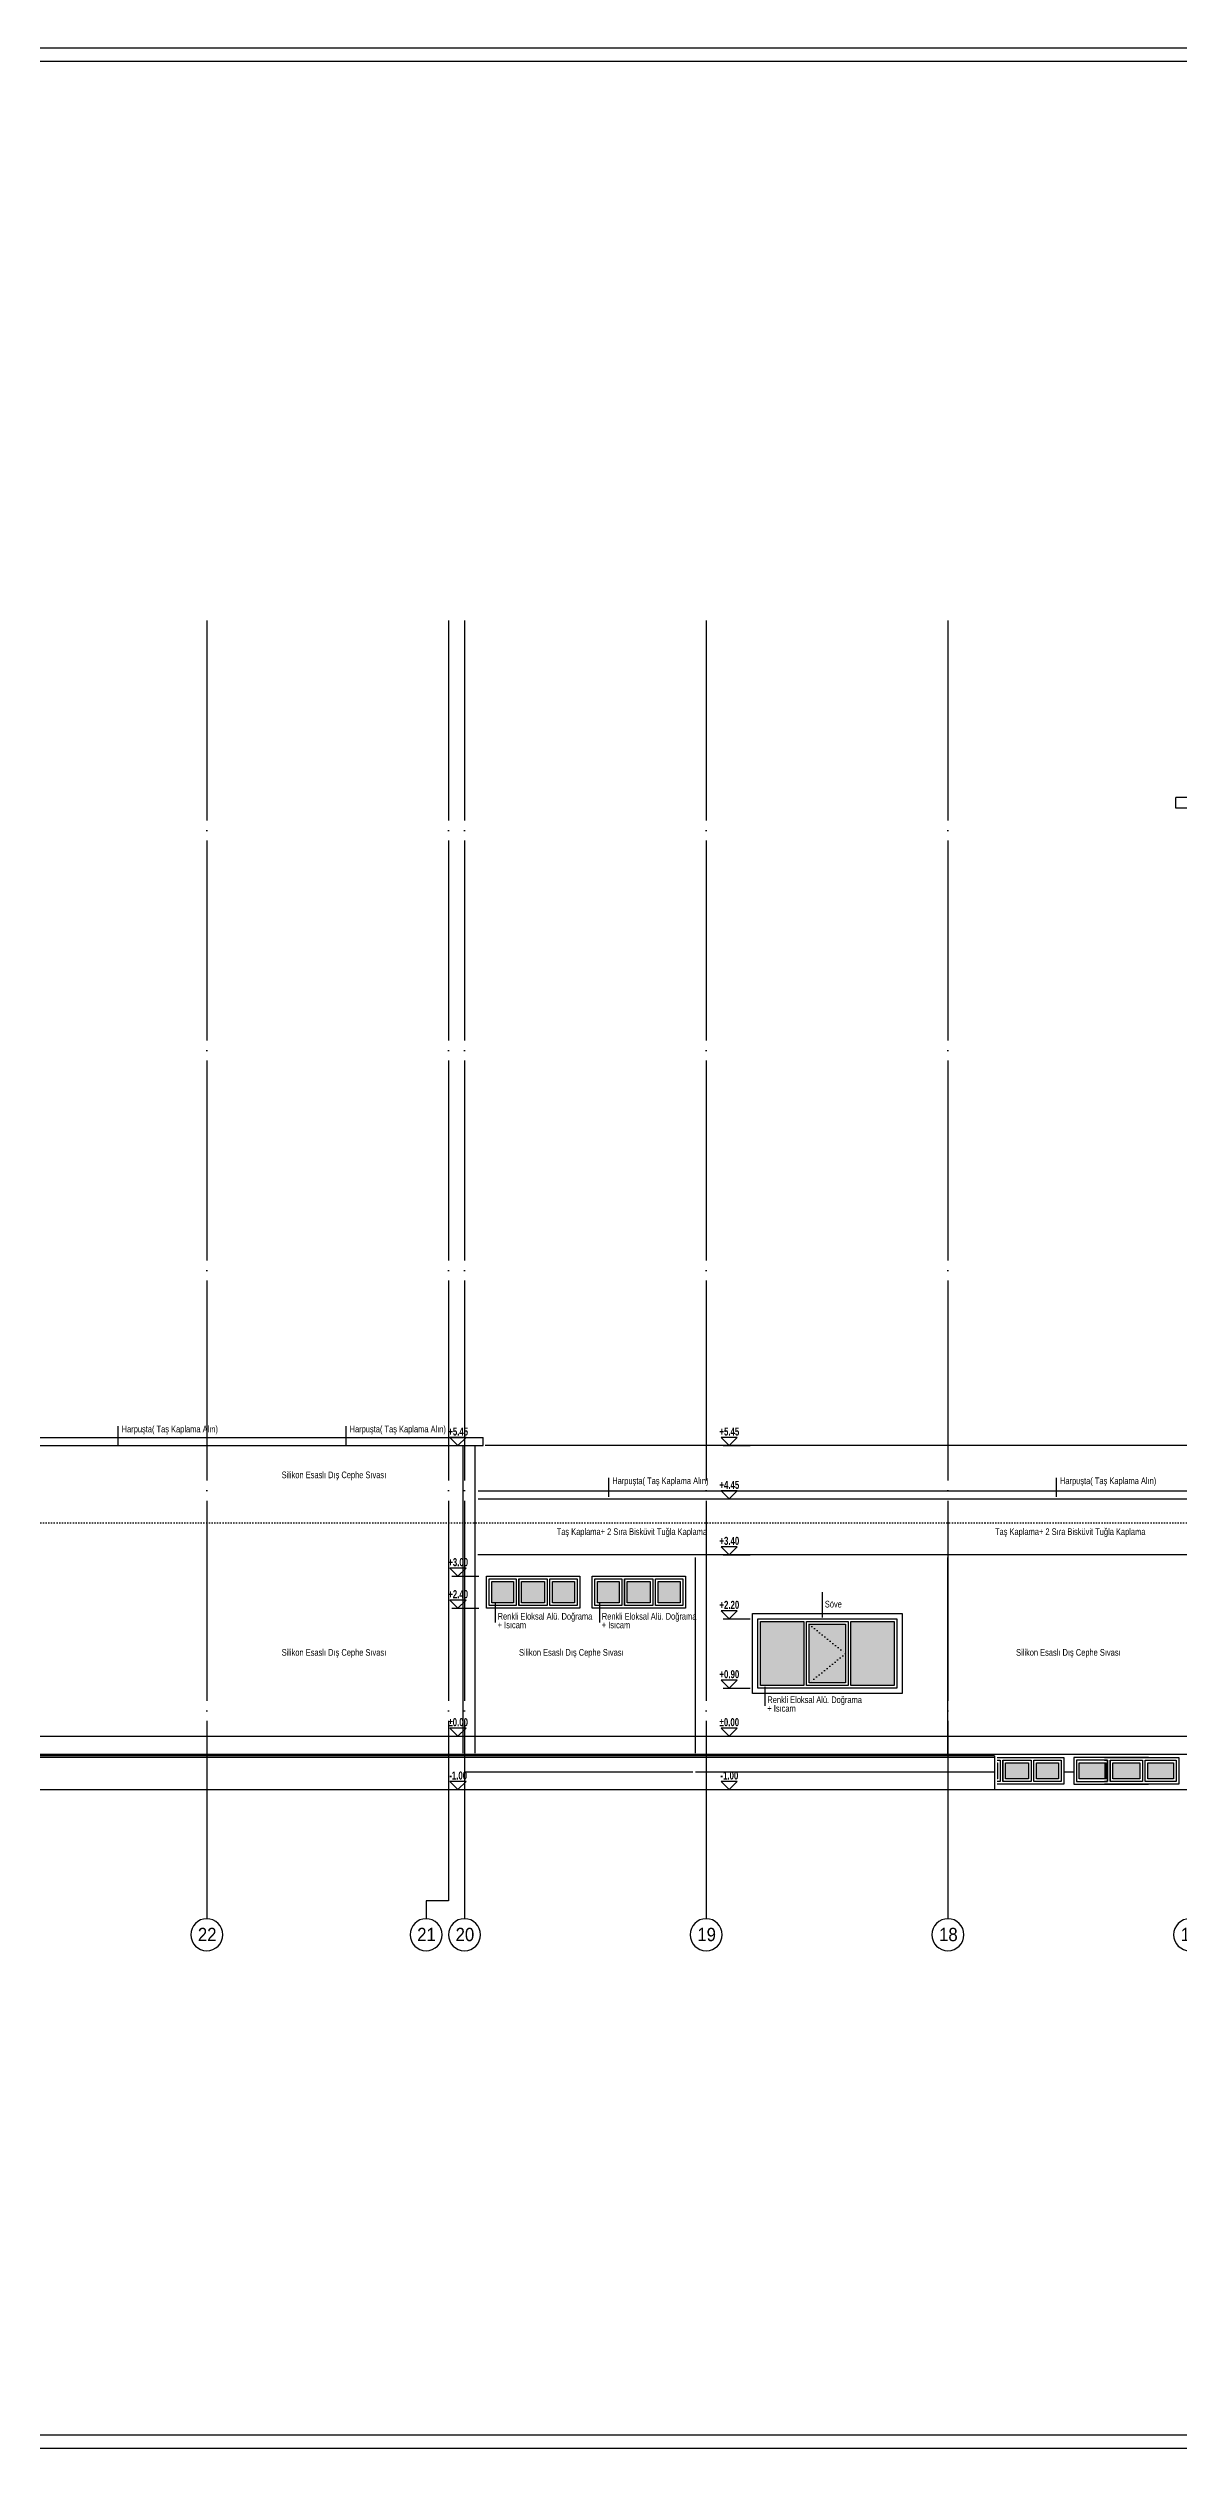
# Model space of a CAD drawing. Extents: x 460786 to 545292, y 30998 to 41694.
# Drawn here: x 522777 to 524897, y 37194 to 41694 of the extents above; entities that cross this region are included whole.
import ezdxf
from ezdxf.enums import TextEntityAlignment as Align

# ---------------------------------------------------------------- set-up
doc = ezdxf.new("R2010")
doc.units = 0
doc.header["$LTSCALE"] = 50
doc.header["$MEASUREMENT"] = 0
for name, pattern in [('DASHDOT', [5.5, 5, -0.25, 0, -0.25]), ('DASHED', [0.1, 0, -0.1]), ('DOT2', [0.125, 0, -0.125])]:
    doc.linetypes.add(name, pattern=pattern)
doc.layers.get('0').update_dxf_attribs({"linetype": 'CONTINUOUS'})
for name, color, linetype in [('A-Aks Balonu', 2, 'CONTINUOUS'), ('A-Aks Dikey', 12, 'DASHDOT'), ('A-Betonarme', 6, 'CONTINUOUS'), ('A-Cam', 160, 'CONTINUOUS'), ('A-Dash', 9, 'DASHED'), ('A-Duvar', 7, 'CONTINUOUS'), ('A-Gör 2', 40, 'CONTINUOUS'), ('A-Gör 3', 25, 'CONTINUOUS'), ('A-Gör 4', 75, 'CONTINUOUS'), ('A-Kot', 3, 'CONTINUOUS'), ('A-Lejant', 23, 'CONTINUOUS'), ('A-Solid', 254, 'CONTINUOUS'), ('A-Yazı 1', 200, 'CONTINUOUS'), ('A-Yazı 2', 205, 'CONTINUOUS')]:
    doc.layers.add(name, color=color, linetype=linetype)
doc.styles.add('blkan', font='arial.ttf', dxfattribs={"width": 0.9, "height": 12.5})
doc.styles.get("Standard").update_dxf_attribs({"font": 'arial.ttf', "width": 0.9})
doc.styles.add('YAZI', font='arialbd.ttf', dxfattribs={"width": 0.9, "height": 150})

# ---------------------------------------------------------------- blocks, each defined once
blk = doc.blocks.new('aks')
blk.add_circle((-0.8, 38.6), 60)
at = {"width": 0.9}
blk.add_attdef('AKSNO', text='', height=50, dxfattribs=at).set_placement((-0.8, 38.6), align=Align.MIDDLE_CENTER)
blk = doc.blocks.new('kot-k')
for p, q in [((9.4, 0), (-32.7, 0)), ((-12.6, 12.6), (12.6, 12.6)), ((0, 0), (-12.6, 12.6)), ((0, 0), (12.6, 12.6))]:
    blk.add_line(p, q)
at = {"style": 'YAZI', "width": 0.7}
blk.add_attdef('KOT', text='', height=12.5, dxfattribs=at).set_placement((0, 22), align=Align.MIDDLE_CENTER)

msp = doc.modelspace()

# ---------------------------------------------------------------- hatches: boundary and pattern name
at = {"layer": 'A-Solid'}
h = msp.add_hatch(color=256, dxfattribs=at)
h.dxf.hatch_style = 1
h.paths.add_polyline_path([(523608.72, 38778.33), (523649.56, 38778.33), (523649.56, 38818.33), (523608.72, 38818.33)])
h.paths.add_polyline_path([(523664.56, 38778.33), (523707.89, 38778.33), (523707.89, 38818.33), (523664.56, 38818.33)])
h.paths.add_polyline_path([(523722.89, 38778.33), (523763.72, 38778.33), (523763.72, 38818.33), (523722.89, 38818.33)])
h = msp.add_hatch(color=256, dxfattribs=at)
h.dxf.hatch_style = 1
h.paths.add_polyline_path([(523806.72, 38778.33), (523847.56, 38778.33), (523847.56, 38818.33), (523806.72, 38818.33)])
h.paths.add_polyline_path([(523862.56, 38778.33), (523905.89, 38778.33), (523905.89, 38818.33), (523862.56, 38818.33)])
h.paths.add_polyline_path([(523920.89, 38778.33), (523961.72, 38778.33), (523961.72, 38818.33), (523920.89, 38818.33)])
h = msp.add_hatch(color=256, dxfattribs=at)
h.dxf.hatch_style = 1
h.paths.add_polyline_path([(524193.56, 38743.33), (524112.72, 38743.33), (524112.72, 38623.33), (524193.56, 38623.33)])
h.paths.add_polyline_path([(524203.56, 38628.33), (524271.89, 38683.33), (524203.56, 38738.33)])
h.paths.add_polyline_path([(524203.56, 38738.33), (524271.89, 38683.33), (524271.89, 38738.33)], flags=17)
h.paths.add_polyline_path([(524271.89, 38628.33), (524271.89, 38683.33), (524203.56, 38628.33)], flags=17)
h.paths.add_polyline_path([(524281.89, 38623.33), (524362.72, 38623.33), (524362.72, 38743.33), (524281.89, 38743.33)])
h = msp.add_hatch(color=256, dxfattribs=at)
h.dxf.hatch_style = 1
h.paths.add_polyline_path([(525177.89, 38683.33), (525109.56, 38738.33), (525109.56, 38628.33)])
h.paths.add_polyline_path([(525177.89, 38683.33), (525109.56, 38628.33), (525177.89, 38628.33)], flags=17)
h.paths.add_polyline_path([(524271.89, 38683.33), (524203.56, 38738.33), (524203.56, 38628.33)])
h.paths.add_polyline_path([(524271.89, 38683.33), (524203.56, 38628.33), (524271.89, 38628.33)], flags=17)
h = msp.add_hatch(color=256, dxfattribs=at)
h.dxf.hatch_style = 1
h.paths.add_polyline_path([(524614.89, 38448.33), (524614.89, 38478.33), (524571.56, 38478.33), (524571.56, 38448.33)])
h.paths.add_polyline_path([(524670.72, 38448.33), (524670.72, 38478.33), (524629.89, 38478.33), (524629.89, 38448.33)])
h.paths.add_polyline_path([(524555.72, 38478.33), (524555.72, 38448.33), (524556.56, 38448.33), (524556.56, 38478.33)])
h = msp.add_hatch(color=256, dxfattribs=at)
h.dxf.hatch_style = 1
h.paths.add_polyline_path([(524823.56, 38448.33), (524823.56, 38478.33), (524772.89, 38478.33), (524772.89, 38448.33)])
h.paths.add_polyline_path([(524886.72, 38448.33), (524886.72, 38478.33), (524838.56, 38478.33), (524838.56, 38448.33)])
h.paths.add_polyline_path([(524709.72, 38478.33), (524709.72, 38448.33), (524757.89, 38448.33), (524757.89, 38478.33)])

# ---------------------------------------------------------------- linework, layer by layer
at = {"layer": 'A-Aks Dikey', "ltscale": 1.5}
for p, q in [((523074.72, 40620.39), (523074.72, 38186.23)), ((523527.72, 40620.39), (523527.72, 38219.81)), ((523557.72, 40620.39), (523557.72, 38186.23)), ((524010.72, 40620.39), (524010.72, 38186.23)), ((524463.72, 40620.39), (524463.72, 38186.23)), ((523527.72, 38219.81), (523485.78, 38219.81)), ((523485.78, 38219.81), (523485.78, 38186.23))]:
    msp.add_line(p, q, dxfattribs=at)
at = {"layer": 'A-Betonarme'}
msp.add_line((518973.28, 38428.33), (528378.76, 38428.33), dxfattribs=at)
at = {"layer": 'A-Cam'}
for p, q in [((524193.56, 38743.33), (524193.56, 38623.33)), ((524281.89, 38623.33), (524281.89, 38743.33))]:
    msp.add_line(p, q, dxfattribs=at)
at = {"layer": 'A-Cam', "linetype": 'DOT2'}
for p, q in [((524203.56, 38738.33), (524271.89, 38683.33)), ((524271.89, 38683.33), (524203.56, 38628.33))]:
    msp.add_line(p, q, dxfattribs=at)
at = {"layer": 'A-Cam'}
for points in [[(523654.56, 38773.33), (523603.72, 38773.33), (523603.72, 38823.33), (523654.56, 38823.33), (523654.56, 38773.33)], [(523659.56, 38823.33), (523712.89, 38823.33)], [(523717.89, 38823.33), (523768.72, 38823.33), (523768.72, 38773.33), (523717.89, 38773.33), (523717.89, 38823.33)], [(523852.56, 38773.33), (523801.72, 38773.33), (523801.72, 38823.33), (523852.56, 38823.33), (523852.56, 38773.33)], [(523857.56, 38823.33), (523910.89, 38823.33)], [(523915.89, 38823.33), (523966.72, 38823.33), (523966.72, 38773.33), (523915.89, 38773.33), (523915.89, 38823.33)], [(524193.56, 38623.33), (524112.72, 38623.33), (524112.72, 38743.33), (524193.56, 38743.33)], [(524198.56, 38743.33), (524276.89, 38743.33)], [(524281.89, 38743.33), (524362.72, 38743.33), (524362.72, 38623.33), (524281.89, 38623.33)], [(524555.72, 38483.33), (524561.56, 38483.33), (524561.56, 38443.33)], [(524566.56, 38483.33), (524619.89, 38483.33)], [(524624.89, 38483.33), (524675.72, 38483.33), (524675.72, 38443.33), (524624.89, 38443.33), (524624.89, 38483.33)], [(524762.89, 38483.33), (524704.72, 38483.33), (524704.72, 38443.33), (524762.89, 38443.33), (524762.89, 38483.33)], [(524757.06, 38483.33), (524762.89, 38483.33), (524762.89, 38443.33)], [(524767.89, 38483.33), (524828.56, 38483.33)], [(524833.56, 38483.33), (524891.72, 38483.33), (524891.72, 38443.33), (524833.56, 38443.33), (524833.56, 38483.33)], [(524561.56, 38443.33), (524555.72, 38443.33)], [(524762.89, 38443.33), (524757.06, 38443.33)]]:
    msp.add_lwpolyline(points, dxfattribs=at)
for points in [[(523659.56, 38823.33), (523712.89, 38823.33), (523712.89, 38773.33), (523659.56, 38773.33)], [(523857.56, 38823.33), (523910.89, 38823.33), (523910.89, 38773.33), (523857.56, 38773.33)], [(524198.56, 38743.33), (524276.89, 38743.33), (524276.89, 38623.33), (524198.56, 38623.33)], [(524203.56, 38738.33), (524271.89, 38738.33), (524271.89, 38628.33), (524203.56, 38628.33)], [(524566.56, 38483.33), (524619.89, 38483.33), (524619.89, 38443.33), (524566.56, 38443.33)], [(524767.89, 38483.33), (524828.56, 38483.33), (524828.56, 38443.33), (524767.89, 38443.33)]]:
    msp.add_lwpolyline(points, close=True, dxfattribs=at)
at = {"layer": 'A-Dash'}
for p, q in [((519219, 38928.33), (528193.04, 38928.33)), ((519924.72, 38528.33), (528193.04, 38528.33))]:
    msp.add_line(p, q, dxfattribs=at)
at = {"layer": 'A-Duvar'}
for p, q in [((523659.56, 38823.33), (523659.56, 38773.33)), ((523857.56, 38823.33), (523857.56, 38773.33)), ((524566.56, 38483.33), (524566.56, 38443.33)), ((524767.89, 38483.33), (524767.89, 38443.33))]:
    msp.add_line(p, q, dxfattribs=at)
for points in [[(523712.89, 38773.33), (523659.56, 38773.33)], [(523910.89, 38773.33), (523857.56, 38773.33)], [(524619.89, 38443.33), (524566.56, 38443.33)], [(524828.56, 38443.33), (524767.89, 38443.33)]]:
    msp.add_lwpolyline(points, dxfattribs=at)
at = {"layer": 'A-Gör 2'}
for p, q in [((523555.22, 38496.33), (523555.22, 39073.33)), ((523577.72, 38496.33), (523577.72, 39073.33)), ((526293.75, 38868.33), (523582.96, 38868.33)), ((523990.72, 38496.33), (523990.72, 38863.33)), ((524463.72, 38495), (524463.72, 38863.33)), ((524550.72, 38491.33), (522149.72, 38491.33)), ((524550.72, 38488.33), (522149.72, 38488.33)), ((524550.72, 38491.33), (524550.72, 38428.33)), ((524550.72, 38488.33), (524550.72, 38428.33))]:
    msp.add_line(p, q, dxfattribs=at)
for points in [[(523598.72, 38828.33), (523773.72, 38828.33), (523773.72, 38768.33), (523598.72, 38768.33)], [(523598.72, 38828.33), (523773.72, 38828.33), (523773.72, 38768.33), (523598.72, 38768.33)], [(523796.72, 38828.33), (523971.72, 38828.33), (523971.72, 38768.33), (523796.72, 38768.33)], [(523796.72, 38828.33), (523971.72, 38828.33), (523971.72, 38768.33), (523796.72, 38768.33)], [(524097.72, 38758.33), (524377.72, 38758.33), (524377.72, 38608.33), (524097.72, 38608.33)], [(524107.72, 38748.33), (524367.72, 38748.33), (524367.72, 38618.33), (524107.72, 38618.33)]]:
    msp.add_lwpolyline(points, close=True, dxfattribs=at)
for points in [[(524555.72, 38488.33), (524680.72, 38488.33), (524680.72, 38438.33), (524555.72, 38438.33)], [(524555.72, 38488.33), (524680.72, 38488.33), (524680.72, 38438.33), (524555.72, 38438.33)], [(524839.39, 38488.33), (524699.72, 38488.33), (524699.72, 38438.33), (524839.39, 38438.33)], [(524839.39, 38488.33), (524699.72, 38488.33), (524699.72, 38438.33), (524839.39, 38438.33)], [(524757.06, 38488.33), (524896.72, 38488.33), (524896.72, 38438.33), (524757.06, 38438.33)], [(524757.06, 38488.33), (524896.72, 38488.33), (524896.72, 38438.33), (524757.06, 38438.33)]]:
    msp.add_lwpolyline(points, dxfattribs=at)
at = {"layer": 'A-Gör 3'}
for p, q in [((522134.72, 39088.33), (523592.72, 39088.33)), ((522134.72, 39073.33), (523592.72, 39073.33)), ((523577.72, 39073.33), (523592.72, 39073.33)), ((523592.72, 39073.33), (523592.72, 39088.33)), ((523583.25, 38988.33), (527911.77, 38988.33)), ((523583.25, 38973.33), (527911.77, 38973.33)), ((523712.89, 38823.33), (523712.89, 38773.33)), ((523910.89, 38823.33), (523910.89, 38773.33)), ((521569.72, 38528.33), (526293.75, 38528.33)), ((521569.72, 38495), (526293.75, 38495)), ((523557.72, 38495), (523985.72, 38495)), ((524619.89, 38483.33), (524619.89, 38443.33)), ((524828.56, 38483.33), (524828.56, 38443.33)), ((523557.72, 38461.67), (523985.72, 38461.67)), ((523990.72, 38461.67), (524550.72, 38461.67)), ((524680.72, 38461.67), (524699.72, 38461.67))]:
    msp.add_line(p, q, dxfattribs=at)
for points in [[(523649.56, 38778.33), (523608.72, 38778.33), (523608.72, 38818.33), (523649.56, 38818.33)], [(523664.56, 38818.33), (523707.89, 38818.33), (523707.89, 38778.33), (523664.56, 38778.33)], [(523722.89, 38818.33), (523763.72, 38818.33), (523763.72, 38778.33), (523722.89, 38778.33)], [(523847.56, 38778.33), (523806.72, 38778.33), (523806.72, 38818.33), (523847.56, 38818.33)], [(523862.56, 38818.33), (523905.89, 38818.33), (523905.89, 38778.33), (523862.56, 38778.33)], [(523920.89, 38818.33), (523961.72, 38818.33), (523961.72, 38778.33), (523920.89, 38778.33)], [(524203.56, 38738.33), (524271.89, 38738.33), (524271.89, 38628.33), (524203.56, 38628.33)], [(524571.56, 38478.33), (524614.89, 38478.33), (524614.89, 38448.33), (524571.56, 38448.33)], [(524629.89, 38478.33), (524670.72, 38478.33), (524670.72, 38448.33), (524629.89, 38448.33)], [(524709.72, 38478.33), (524760.39, 38478.33), (524760.39, 38448.33), (524709.72, 38448.33)], [(524772.89, 38478.33), (524823.56, 38478.33), (524823.56, 38448.33), (524772.89, 38448.33)], [(524838.56, 38478.33), (524886.72, 38478.33), (524886.72, 38448.33), (524838.56, 38448.33)]]:
    msp.add_lwpolyline(points, close=True, dxfattribs=at)
for points in [[(524555.72, 38478.33), (524556.56, 38478.33), (524556.56, 38448.33), (524555.72, 38448.33)], [(524757.06, 38478.33), (524757.89, 38478.33), (524757.89, 38448.33), (524757.06, 38448.33)]]:
    msp.add_lwpolyline(points, dxfattribs=at)
at = {"layer": 'A-Gör 4'}
for p, q in [((526238.84, 40288.33), (524890.55, 40288.33)), ((524890.55, 40268.33), (524890.55, 40288.33)), ((526238.84, 40268.33), (524890.55, 40268.33)), ((525163.95, 39073.33), (523596.72, 39073.33))]:
    msp.add_line(p, q, dxfattribs=at)
at = {"layer": 'A-Lejant'}
msp.add_lwpolyline([(460786.15, 41693.81), (460786.15, 37193.81), (545291.84, 37193.81), (545291.84, 41693.81), (460786.15, 41693.81)], dxfattribs=at)
msp.add_lwpolyline([(460811.15, 41668.81), (460811.15, 37218.81), (545266.84, 37218.81), (545266.84, 41668.81)], close=True, dxfattribs=at)
at = {"layer": 'A-Solid'}
msp.add_lwpolyline([(524276.89, 38623.33), (524198.56, 38623.33)], dxfattribs=at)
at = {"layer": 'A-Yazı 2'}
for p, q in [((522908.34, 39109.84), (522908.34, 39073.96)), ((523335.59, 39109.84), (523335.59, 39073.96)), ((523827.62, 39012.84), (523827.62, 38976.97)), ((524666.77, 39012.84), (524666.77, 38976.97)), ((524227.74, 38798.19), (524227.74, 38750.9)), ((523615.9, 38741.7), (523615.9, 38777.58)), ((523811.07, 38741.7), (523811.07, 38777.58)), ((524121.33, 38585.24), (524121.33, 38621.12))]:
    msp.add_line(p, q, dxfattribs=at)

# ---------------------------------------------------------------- block references
at = {"layer": 'A-Aks Balonu'}
ref = msp.add_blockref('aks', (523074.31, 38136.91), dxfattribs=dict(at, xscale=-0.5, yscale=0.5, zscale=0.5))
ref.add_attrib('AKSNO', '22', dxfattribs={"layer": '0', "height": 25, "width": 0.9}).set_placement((523075.53, 38156.65), align=Align.MIDDLE_CENTER)
ref = msp.add_blockref('aks', (523485.36, 38136.91), dxfattribs=dict(at, xscale=-0.5, yscale=0.5, zscale=0.5))
ref.add_attrib('AKSNO', '21', dxfattribs={"layer": '0', "height": 25, "width": 0.9}).set_placement((523486.58, 38156.65), align=Align.MIDDLE_CENTER)
ref = msp.add_blockref('aks', (523557.31, 38136.91), dxfattribs=dict(at, xscale=-0.5, yscale=0.5, zscale=0.5))
ref.add_attrib('AKSNO', '20', dxfattribs={"layer": '0', "height": 25, "width": 0.9}).set_placement((523558.53, 38156.65), align=Align.MIDDLE_CENTER)
ref = msp.add_blockref('aks', (524010.31, 38136.91), dxfattribs=dict(at, xscale=-0.5, yscale=0.5, zscale=0.5))
ref.add_attrib('AKSNO', '19', dxfattribs={"layer": '0', "height": 25, "width": 0.9}).set_placement((524011.53, 38156.65), align=Align.MIDDLE_CENTER)
ref = msp.add_blockref('aks', (524463.31, 38136.91), dxfattribs=dict(at, xscale=-0.5, yscale=0.5, zscale=0.5))
ref.add_attrib('AKSNO', '18', dxfattribs={"layer": '0', "height": 25, "width": 0.9}).set_placement((524464.53, 38156.65), align=Align.MIDDLE_CENTER)
ref = msp.add_blockref('aks', (524916.31, 38136.91), dxfattribs=dict(at, xscale=-0.5, yscale=0.5, zscale=0.5))
ref.add_attrib('AKSNO', '17', dxfattribs={"layer": '0', "height": 25, "width": 0.9}).set_placement((524917.53, 38156.65), align=Align.MIDDLE_CENTER)
at = {"layer": 'A-Kot'}
ref = msp.add_blockref('kot-k', (523545.52, 39073.33), dxfattribs=dict(at, xscale=-1.200000000186265, yscale=1.200000000186265, zscale=1.200000000186265))
ref.add_attrib('KOT', '+5.45', dxfattribs={"layer": '0', "height": 15, "style": 'YAZI', "width": 0.7}).set_placement((523545.9, 39099.73), align=Align.MIDDLE_CENTER)
ref = msp.add_blockref('kot-k', (524053.72, 39073.33), dxfattribs=dict(at, xscale=-1.200000000186265, yscale=1.200000000186265, zscale=1.200000000186265))
ref.add_attrib('KOT', '+5.45', dxfattribs={"layer": '0', "height": 15, "style": 'YAZI', "width": 0.7}).set_placement((524054.1, 39099.73), align=Align.MIDDLE_CENTER)
ref = msp.add_blockref('kot-k', (524053.72, 38973.33), dxfattribs=dict(at, xscale=-1.200000000186265, yscale=1.200000000186265, zscale=1.200000000186265))
ref.add_attrib('KOT', '+4.45', dxfattribs={"layer": '0', "height": 15, "style": 'YAZI', "width": 0.7}).set_placement((524054.1, 38999.73), align=Align.MIDDLE_CENTER)
ref = msp.add_blockref('kot-k', (524053.72, 38868.33), dxfattribs=dict(at, xscale=-1.200000000186265, yscale=1.200000000186265, zscale=1.200000000186265))
ref.add_attrib('KOT', '+3.40', dxfattribs={"layer": '0', "height": 15, "style": 'YAZI', "width": 0.7}).set_placement((524054.1, 38894.73), align=Align.MIDDLE_CENTER)
ref = msp.add_blockref('kot-k', (523545.52, 38828.33), dxfattribs=dict(at, xscale=-1.200000000186265, yscale=1.200000000186265, zscale=1.200000000186265))
ref.add_attrib('KOT', '+3.00', dxfattribs={"layer": '0', "height": 15, "style": 'YAZI', "width": 0.7}).set_placement((523545.9, 38854.73), align=Align.MIDDLE_CENTER)
ref = msp.add_blockref('kot-k', (523545.52, 38768.33), dxfattribs=dict(at, xscale=-1.200000000186265, yscale=1.200000000186265, zscale=1.200000000186265))
ref.add_attrib('KOT', '+2.40', dxfattribs={"layer": '0', "height": 15, "style": 'YAZI', "width": 0.7}).set_placement((523545.9, 38794.73), align=Align.MIDDLE_CENTER)
ref = msp.add_blockref('kot-k', (524053.72, 38748.33), dxfattribs=dict(at, xscale=-1.200000000186265, yscale=1.200000000186265, zscale=1.200000000186265))
ref.add_attrib('KOT', '+2.20', dxfattribs={"layer": '0', "height": 15, "style": 'YAZI', "width": 0.7}).set_placement((524054.1, 38774.73), align=Align.MIDDLE_CENTER)
ref = msp.add_blockref('kot-k', (524053.72, 38618.33), dxfattribs=dict(at, xscale=-1.200000000186265, yscale=1.200000000186265, zscale=1.200000000186265))
ref.add_attrib('KOT', '+0.90', dxfattribs={"layer": '0', "height": 15, "style": 'YAZI', "width": 0.7}).set_placement((524054.1, 38644.73), align=Align.MIDDLE_CENTER)
ref = msp.add_blockref('kot-k', (523545.52, 38528.33), dxfattribs=dict(at, xscale=-1.200000000186265, yscale=1.200000000186265, zscale=1.200000000186265))
ref.add_attrib('KOT', '%%p0.00', dxfattribs={"layer": '0', "height": 15, "style": 'YAZI', "width": 0.7}).set_placement((523545.9, 38554.73), align=Align.MIDDLE_CENTER)
ref = msp.add_blockref('kot-k', (524053.72, 38528.33), dxfattribs=dict(at, xscale=-1.200000000186265, yscale=1.200000000186265, zscale=1.200000000186265))
ref.add_attrib('KOT', '%%p0.00', dxfattribs={"layer": '0', "height": 15, "style": 'YAZI', "width": 0.7}).set_placement((524054.1, 38554.73), align=Align.MIDDLE_CENTER)
ref = msp.add_blockref('kot-k', (523545.52, 38428.33), dxfattribs=dict(at, xscale=-1.200000000186265, yscale=1.200000000186265, zscale=1.200000000186265))
ref.add_attrib('KOT', '-1.00', dxfattribs={"layer": '0', "height": 15, "style": 'YAZI', "width": 0.7}).set_placement((523545.9, 38454.73), align=Align.MIDDLE_CENTER)
ref = msp.add_blockref('kot-k', (524053.72, 38428.33), dxfattribs=dict(at, xscale=-1.200000000186265, yscale=1.200000000186265, zscale=1.200000000186265))
ref.add_attrib('KOT', '-1.00', dxfattribs={"layer": '0', "height": 15, "style": 'YAZI', "width": 0.7}).set_placement((524054.1, 38454.73), align=Align.MIDDLE_CENTER)

# ---------------------------------------------------------------- texts
at = {"layer": 'A-Yazı 1', "style": 'blkan', "width": 0.7}
for s, p in [('Silikon Esaslı Dış Cephe Sıvası', (523215.09, 39012.18)), ('Taş Kaplama+ 2 Sıra Bisküvit Tuğla Kaplama', (523730.49, 38905.75)), ('Taş Kaplama+ 2 Sıra Bisküvit Tuğla Kaplama', (524551.94, 38905.75)), ('Silikon Esaslı Dış Cephe Sıvası', (523215.09, 38679.31)), ('Silikon Esaslı Dış Cephe Sıvası', (523659.93, 38679.31)), ('Silikon Esaslı Dış Cephe Sıvası', (524591.42, 38679.31))]:
    msp.add_text(s, height=12.5, dxfattribs=at).set_placement(p)
at = {"layer": 'A-Yazı 2', "style": 'blkan', "width": 0.7}
for s, p in [(' Harpuşta( Taş Kaplama Alın)', (522911.43, 39098.1)), (' Harpuşta( Taş Kaplama Alın)', (523338.67, 39098.1)), (' Harpuşta( Taş Kaplama Alın)', (523830.7, 39001.1)), (' Harpuşta( Taş Kaplama Alın)', (524669.86, 39001.1)), ('Renkli Eloksal Alü. Doğrama', (523619.88, 38747.01)), ('Renkli Eloksal Alü. Doğrama', (523815.05, 38747.01)), ('Söve', (524233.05, 38769.79)), ('+ Isıcam', (523619.88, 38730.78)), ('+ Isıcam', (523815.05, 38730.78)), ('+ Isıcam', (524125.31, 38574.33)), ('Renkli Eloksal Alü. Doğrama', (524125.31, 38590.56))]:
    msp.add_text(s, height=12.5, dxfattribs=at).set_placement(p)

doc.saveas('drawing.dxf')
